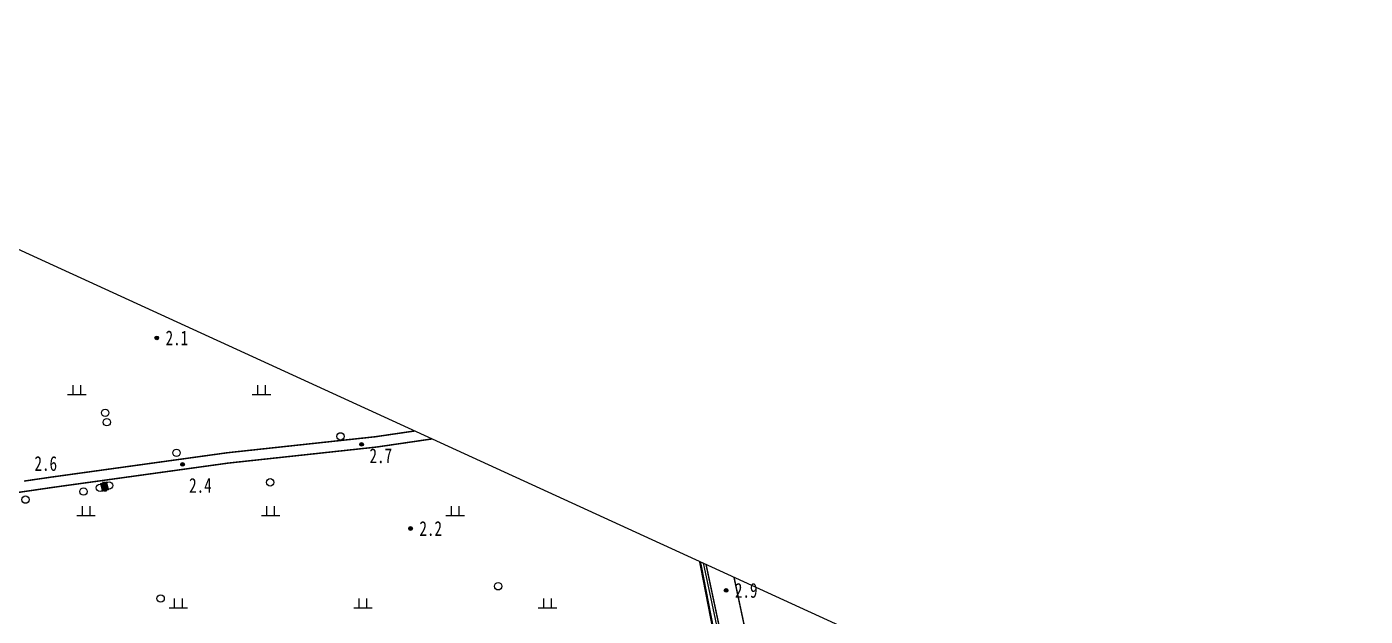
# Model space of a CAD drawing. Header units: metres. Extents: x 494039 to 619385, y 3351420 to 3402703.
# Drawn here: x 586461.7 to 586824.2, y 3394692.6 to 3394852.4 of the extents above; entities that cross this region are included whole.
import ezdxf
from ezdxf.enums import TextEntityAlignment as Align

# ---------------------------------------------------------------- set-up
doc = ezdxf.new("R2010")
doc.units = ezdxf.units.M
doc.linetypes.add('8521', pattern=[0])
for name, color, linetype in [('220200', 130, 'Continuous'), ('261301', 141, 'Continuous'), ('420500', 8, 'Continuous'), ('510301', 8, 'Continuous'), ('510402', 8, 'Continuous'), ('720100', 8, 'Continuous'), ('760201', 8, '8521'), ('810302', 8, 'Continuous'), ('范围线', 8, 'Continuous')]:
    doc.layers.add(name, color=color, linetype=linetype)

# ---------------------------------------------------------------- blocks, each defined once
blk = doc.blocks.new('gc170')
at = {"linetype": 'Continuous'}
blk.add_circle((0, 0), 0.5, dxfattribs=at)
blk = doc.blocks.new('gu')
at = {"flags": 128}
for points in [[(3.75, 0), (-3.75, 0)], [(2.71, -0.6), (3.75, 0), (3.75, 0), (2.71, 0.6)]]:
    blk.add_lwpolyline(points, dxfattribs=at)
blk = doc.blocks.new('p_point')
for radius in [0.25, 0.2, 0.15, 0.1, 0.05]:
    blk.add_circle((0, 0), radius)
blk.add_point((0, 0))
blk = doc.blocks.new('vm')
at = {"linetype": 'Continuous'}
for p, q in [((1.25, 0), (-1.25, 0)), ((-0.5, 0), (-0.5, 1.3)), ((0.5, 1.3), (0.5, 0))]:
    blk.add_line(p, q, dxfattribs=at)
blk = doc.blocks.new('1-3&1-4')
at = {"layer": '220200', "color": 141, "linetype": 'Continuous', "const_width": 0.6, "flags": 128}
blk.add_lwpolyline([(586644.0582, 3394707.4145), (586647.9244, 3394687.5411), (586654.715, 3394654.9021), (586658.5495, 3394645.4478), (586682.0323, 3394608.3129), (586710.3475, 3394569.8309), (586740.8546, 3394526.4531), (586744.3418, 3394493.0014), (586716.4615, 3394492.0276)], dxfattribs=at)
at = {"layer": '420500', "color": 8, "linetype": 'Continuous', "const_width": 0.4, "flags": 128}
for points in [[(586571.4392, 3394740.6723), (586556.4226, 3394738.4727), (586516.3444, 3394734.1372), (586468.8103, 3394727.5555), (586433.77, 3394722.4415), (586431.1268, 3394721.2868)], [(586460.9284, 3394729.2467), (586468.4144, 3394730.3393), (586516.0003, 3394736.9281), (586556.0675, 3394741.2625), (586566.7377, 3394742.8254)], [(586758.3635, 3394486.4695), (586759.5966, 3394487.9115), (586760.5076, 3394492.0737), (586760.3704, 3394497.9055), (586759.1247, 3394502.6429), (586757.7858, 3394506.2579), (586755.4785, 3394510.4621), (586733.4426, 3394541.85), (586691.054, 3394600.9165), (586671.3287, 3394628.5454), (586664.7231, 3394639.4891), (586658.5804, 3394651.9193), (586655.4078, 3394661.9569), (586652.2577, 3394675.6646), (586645.6753, 3394706.6739)], [(586653.2509, 3394703.2045), (586658.7903, 3394677.1084), (586661.8677, 3394663.717), (586664.805, 3394654.424), (586670.5961, 3394642.7053), (586676.9232, 3394632.223), (586696.4941, 3394604.8104), (586731.83, 3394555.0564)]]:
    blk.add_lwpolyline(points, dxfattribs=at)
at = {"layer": '510402', "color": 8, "linetype": 'Continuous'}
for p, q in [((586482.6937, 3394728.9707), (586482.1831, 3394728.839)), ((586482.1831, 3394728.839), (586482.7825, 3394726.5151)), ((586483.2931, 3394726.6468), (586482.6937, 3394728.9707)), ((586482.7825, 3394726.5151), (586483.2931, 3394726.6468))]:
    blk.add_line(p, q, dxfattribs=at)
at = {"layer": '510402', "color": 8, "linetype": 'Continuous', "const_width": 2.4, "flags": 128}
blk.add_lwpolyline([(586483.7064, 3394727.9927), (586481.7698, 3394727.4931)], dxfattribs=at)
at = {"layer": '760201', "color": 8, "linetype": '8521', "flags": 128}
blk.add_lwpolyline([(586459.6191, 3394472.8651), (586555.9667, 3394477.6335), (586640.5392, 3394482.1724), (586704.7566, 3394485.6915), (586707.9775, 3394486.8314), (586715.1859, 3394489.2258), (586718.6009, 3394489.5063), (586740.3297, 3394489.8442), (586744.9474, 3394488.9508), (586747.0791, 3394488.831), (586748.5337, 3394490.0095), (586749.3238, 3394492.0346), (586746.7158, 3394517.795), (586745.7652, 3394521.3213), (586744.1644, 3394524.5062), (586738.5766, 3394532.77), (586694.3222, 3394594.7693), (586673.2435, 3394624.0954), (586667.7881, 3394632.5722), (586662.253, 3394642.1288), (586657.5877, 3394652.6299), (586655.2991, 3394659.7692), (586653.2769, 3394668.0728), (586645.2808, 3394705.7976), (586645.023, 3394706.9726)], dxfattribs=at)
at = {"layer": '范围线', "color": 8, "flags": 128}
blk.add_lwpolyline([(580974.9971, 3398172.2884), (580158.1729, 3397748.7629), (583102.2681, 3395406.1495), (589376.9328, 3392493.3034), (594318.9563, 3392016.403), (594002.9657, 3392059.9931), (593709.5027, 3392110.274), (593489.39, 3392154.2585), (593446.55, 3392164.1073), (593184.0367, 3392224.4585), (592856.0894, 3392311.9807), (592630.9821, 3392379.424), (592345.2786, 3392474.0542), (592112.8421, 3392558.6278), (591835.9381, 3392668.5492), (591571.4074, 3392783.2499), (591303.4331, 3392909.9936), (591275.2655, 3392923.316), (591065.2798, 3393031.2284), (591019.813, 3393054.5939), (590886.2864, 3393127.1825), (590776.1303, 3393189.2284), (589711.9005, 3393302.4152), (583546.9224, 3396125.8295)], close=True, dxfattribs=at)
at = {"layer": '261301', "color": 141, "linetype": 'Continuous', "xscale": 2, "yscale": 2, "rotation": 281.3623844548934}
blk.add_blockref('gu', (586647.3454, 3394690.5176, 2.6694), dxfattribs=at)
at = {"layer": '510301', "color": 8, "linetype": 'Continuous', "xscale": 2, "yscale": 2}
for p in [(586482.9342, 3394747.7347, 2.8184), (586483.3567, 3394745.1904, 2.8184), (586546.6463, 3394741.3693, 3.4274), (586502.2497, 3394736.898, 3.3204), (586527.6041, 3394728.9098, 2.815), (586461.3416, 3394724.2257, 3.0503), (586477.0635, 3394726.4079, 3.1752), (586589.3546, 3394700.7456, 2.815), (586497.9392, 3394697.4332, 3.1752)]:
    blk.add_blockref('gc170', p, dxfattribs=at)
at = {"layer": '510402', "color": 8, "linetype": 'Continuous', "xscale": 2, "yscale": 2}
for p in [(586483.9617, 3394728.0585), (586481.5145, 3394727.4273)]:
    blk.add_blockref('gc170', p, dxfattribs=at)
at = {"layer": '720100', "color": 8, "linetype": 'Continuous', "xscale": 2, "yscale": 2, "zscale": 2}
for p in [(586496.8874, 3394768.0448, 2.0704), (586552.3543, 3394739.2072, 2.6708), (586503.8904, 3394733.7632, 2.4463), (586565.6364, 3394716.4016, 2.1732), (586651.0922, 3394699.6381, 2.8604)]:
    blk.add_blockref('p_point', p, dxfattribs=at)
at = {"layer": '810302', "color": 8, "linetype": 'Continuous', "xscale": 2, "yscale": 2}
for p in [(586475.2477, 3394752.6349), (586525.2477, 3394752.6349), (586477.7293, 3394719.8243), (586527.7293, 3394719.8243), (586577.7293, 3394719.8243), (586502.7293, 3394694.8243), (586552.7293, 3394694.8243), (586602.7293, 3394694.8243)]:
    blk.add_blockref('vm', p, dxfattribs=at)
at = {"layer": '720100', "color": 8, "width": 0.75}
for s, p in [('2.1', (586499.2874, 3394768.0448, 2.0704)), ('2.6', (586463.7622, 3394734.0208, 2.6115)), ('2.7', (586554.5102, 3394736.1061, 2.6708)), ('2.4', (586505.6449, 3394728.0811, 2.4463)), ('2.2', (586568.0364, 3394716.4016, 2.1732)), ('2.9', (586653.4922, 3394699.6381, 2.8604))]:
    blk.add_text(s, height=4, dxfattribs=at).set_placement(p, align=Align.MIDDLE_LEFT)

msp = doc.modelspace()

# ---------------------------------------------------------------- block references
msp.add_blockref('1-3&1-4', (0, 0))

doc.saveas('drawing.dxf')
